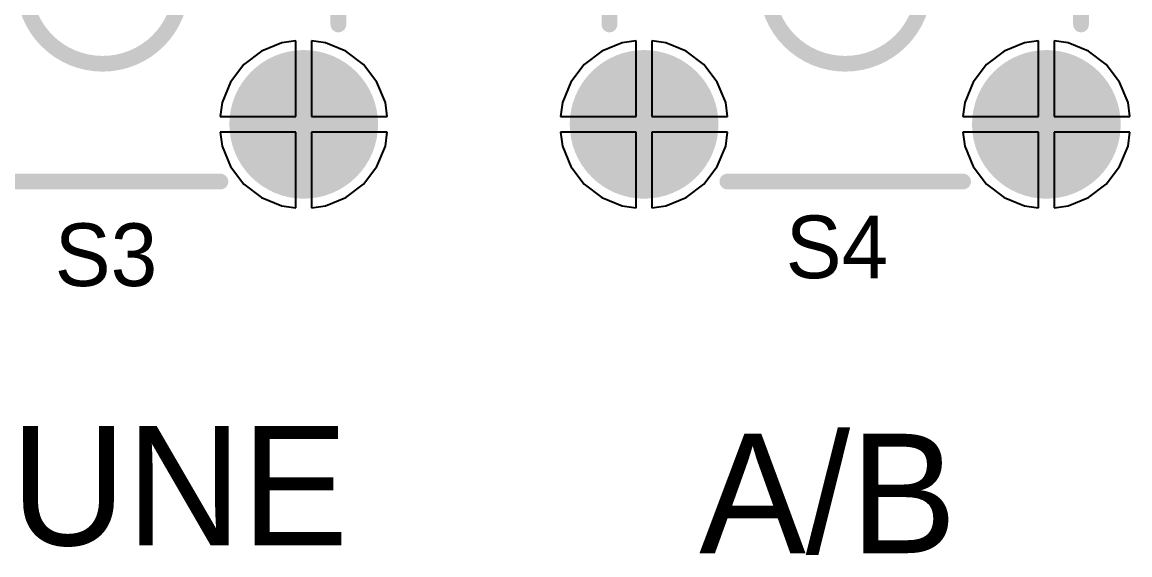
# Model space of a CAD drawing. Header units: millimetres. Extents: x -0.4 to 7.76, y -3.34 to 0.42.
# Drawn here: x 1.237 to 1.942, y -2.334 to -1.995 of the extents above; entities that cross this region are included whole.
import ezdxf

# ---------------------------------------------------------------- set-up
doc = ezdxf.new("R2010")
doc.units = ezdxf.units.MM
doc.header["$MEASUREMENT"] = 0
for name, color, linetype in [('BottomLayer', 5, 'Continuous'), ('BottomSolder', 6, 'Continuous'), ('MultiLayer', 9, 'Continuous'), ('PadHoleLayer', 156, 'Continuous'), ('TopLayer', 1, 'Continuous'), ('TopOverlay', 2, 'Continuous'), ('TopSolder', 216, 'Continuous')]:
    doc.layers.add(name, color=color, linetype=linetype)

# ---------------------------------------------------------------- blocks, each defined once
blk = doc.blocks.new('PTS645SK50LFS_10')
at = {"layer": 'BottomLayer', "const_width": 0.04331}
for points in [[(0.1063, 0.08858, 1), (0.14961, 0.08858, 1)], [(-0.14961, -0.08858, 1), (-0.1063, -0.08858, 1)], [(0.1063, -0.08858, 1), (0.14961, -0.08858, 1)]]:
    blk.add_lwpolyline(points, format="xyb", close=True, dxfattribs=at)
at = {"layer": 'BottomLayer'}
blk.add_solid([(-0.17126, 0.04528), (-0.08465, 0.04528), (-0.17126, 0.13189), (-0.08465, 0.13189)], dxfattribs=at)
at = {"layer": 'BottomSolder', "const_width": 0.04731}
for points in [[(0.1043, 0.08858, 1), (0.15161, 0.08858, 1)], [(-0.15161, -0.08858, 1), (-0.1043, -0.08858, 1)], [(0.1043, -0.08858, 1), (0.15161, -0.08858, 1)]]:
    blk.add_lwpolyline(points, format="xyb", close=True, dxfattribs=at)
at = {"layer": 'BottomSolder'}
blk.add_solid([(-0.17526, 0.04128), (-0.08065, 0.04128), (-0.17526, 0.13589), (-0.08065, 0.13589)], dxfattribs=at)
at = {"layer": 'MultiLayer', "const_width": 0.04331}
for points in [[(0.1063, 0.08858, 1), (0.14961, 0.08858, 1)], [(-0.14961, -0.08858, 1), (-0.1063, -0.08858, 1)], [(0.1063, -0.08858, 1), (0.14961, -0.08858, 1)]]:
    blk.add_lwpolyline(points, format="xyb", close=True, dxfattribs=at)
at = {"layer": 'MultiLayer'}
blk.add_solid([(-0.17126, 0.04528), (-0.08465, 0.04528), (-0.17126, 0.13189), (-0.08465, 0.13189)], dxfattribs=at)
at = {"layer": 'PadHoleLayer', "const_width": 0.01969}
for points in [[(-0.1378, 0.08858, 1), (-0.11811, 0.08858, 1)], [(0.11811, 0.08858, 1), (0.1378, 0.08858, 1)], [(-0.1378, -0.08858, 1), (-0.11811, -0.08858, 1)], [(0.11811, -0.08858, 1), (0.1378, -0.08858, 1)]]:
    blk.add_lwpolyline(points, format="xyb", close=True, dxfattribs=at)
at = {"layer": 'TopLayer', "const_width": 0.04331}
for points in [[(0.1063, 0.08858, 1), (0.14961, 0.08858, 1)], [(-0.14961, -0.08858, 1), (-0.1063, -0.08858, 1)], [(0.1063, -0.08858, 1), (0.14961, -0.08858, 1)]]:
    blk.add_lwpolyline(points, format="xyb", close=True, dxfattribs=at)
at = {"layer": 'TopLayer'}
blk.add_solid([(-0.17126, 0.04528), (-0.08465, 0.04528), (-0.17126, 0.13189), (-0.08465, 0.13189)], dxfattribs=at)
at = {"layer": 'TopOverlay', "const_width": 0.01}
for points in [[(-0.07498, 0.125), (0.07498, 0.125)], [(-0.14999, -0.02501), (-0.14999, 0.02501)], [(0.14999, -0.02501), (0.14999, 0.02501)], [(-0.07498, -0.12498), (0.07498, -0.12498)]]:
    blk.add_lwpolyline(points, dxfattribs=at)
at = {"layer": 'TopOverlay'}
for points, const_width in [([(-0.07748, 0.125, 1), (-0.07248, 0.125, 1)], 0.005), ([(0.07248, 0.125, 1), (0.07748, 0.125, 1)], 0.005), ([(0.05002, -0.00001, 1), (-0.04998, -0.00001, 1)], 0.01), ([(-0.15249, 0.02501, 1), (-0.14749, 0.02501, 1)], 0.005), ([(0.14749, 0.02501, 1), (0.15249, 0.02501, 1)], 0.005), ([(-0.05248, -0.00001, 1), (-0.04748, -0.00001, 1)], 0.005), ([(0.04752, -0.00001, 1), (0.05252, -0.00001, 1)], 0.005), ([(-0.15249, -0.02501, 1), (-0.14749, -0.02501, 1)], 0.005), ([(0.14749, -0.02501, 1), (0.15249, -0.02501, 1)], 0.005), ([(-0.07748, -0.12498, 1), (-0.07248, -0.12498, 1)], 0.005), ([(0.07248, -0.12498, 1), (0.07748, -0.12498, 1)], 0.005)]:
    blk.add_lwpolyline(points, format="xyb", close=True, dxfattribs=dict(at, const_width=const_width))
at = {"layer": 'TopSolder', "const_width": 0.04731}
for points in [[(0.1043, 0.08858, 1), (0.15161, 0.08858, 1)], [(-0.15161, -0.08858, 1), (-0.1043, -0.08858, 1)], [(0.1043, -0.08858, 1), (0.15161, -0.08858, 1)]]:
    blk.add_lwpolyline(points, format="xyb", close=True, dxfattribs=at)
at = {"layer": 'TopSolder'}
blk.add_solid([(-0.17526, 0.04128), (-0.08065, 0.04128), (-0.17526, 0.13589), (-0.08065, 0.13589)], dxfattribs=at)
blk = doc.blocks.new('PTS645SK50LFS_48')
at = {"layer": 'BottomLayer', "const_width": 0.04331}
for points in [[(0.1063, 0.08858, 1), (0.14961, 0.08858, 1)], [(-0.14961, -0.08858, 1), (-0.1063, -0.08858, 1)], [(0.1063, -0.08858, 1), (0.14961, -0.08858, 1)]]:
    blk.add_lwpolyline(points, format="xyb", close=True, dxfattribs=at)
at = {"layer": 'BottomLayer'}
blk.add_solid([(-0.17126, 0.04528), (-0.08464, 0.04528), (-0.17126, 0.13189), (-0.08464, 0.13189)], dxfattribs=at)
at = {"layer": 'BottomSolder', "const_width": 0.04731}
for points in [[(0.1043, 0.08858, 1), (0.15161, 0.08858, 1)], [(-0.15161, -0.08858, 1), (-0.1043, -0.08858, 1)], [(0.1043, -0.08858, 1), (0.15161, -0.08858, 1)]]:
    blk.add_lwpolyline(points, format="xyb", close=True, dxfattribs=at)
at = {"layer": 'BottomSolder'}
blk.add_solid([(-0.17526, 0.04128), (-0.08064, 0.04128), (-0.17526, 0.13589), (-0.08064, 0.13589)], dxfattribs=at)
at = {"layer": 'MultiLayer', "const_width": 0.04331}
for points in [[(0.1063, 0.08858, 1), (0.14961, 0.08858, 1)], [(-0.14961, -0.08858, 1), (-0.1063, -0.08858, 1)], [(0.1063, -0.08858, 1), (0.14961, -0.08858, 1)]]:
    blk.add_lwpolyline(points, format="xyb", close=True, dxfattribs=at)
at = {"layer": 'MultiLayer'}
blk.add_solid([(-0.17126, 0.04528), (-0.08464, 0.04528), (-0.17126, 0.13189), (-0.08464, 0.13189)], dxfattribs=at)
at = {"layer": 'PadHoleLayer', "const_width": 0.01969}
for points in [[(-0.13779, 0.08858, 1), (-0.11811, 0.08858, 1)], [(0.11811, 0.08858, 1), (0.13779, 0.08858, 1)], [(-0.1378, -0.08858, 1), (-0.11811, -0.08858, 1)], [(0.11811, -0.08858, 1), (0.1378, -0.08858, 1)]]:
    blk.add_lwpolyline(points, format="xyb", close=True, dxfattribs=at)
at = {"layer": 'TopLayer', "const_width": 0.04331}
for points in [[(0.1063, 0.08858, 1), (0.14961, 0.08858, 1)], [(-0.14961, -0.08858, 1), (-0.1063, -0.08858, 1)], [(0.1063, -0.08858, 1), (0.14961, -0.08858, 1)]]:
    blk.add_lwpolyline(points, format="xyb", close=True, dxfattribs=at)
at = {"layer": 'TopLayer'}
blk.add_solid([(-0.17126, 0.04528), (-0.08464, 0.04528), (-0.17126, 0.13189), (-0.08464, 0.13189)], dxfattribs=at)
at = {"layer": 'TopOverlay', "const_width": 0.01}
for points in [[(-0.07498, 0.125), (0.07498, 0.125)], [(-0.14999, -0.02501), (-0.14999, 0.02501)], [(0.14999, -0.02501), (0.14999, 0.02501)], [(-0.07498, -0.12498), (0.07498, -0.12498)]]:
    blk.add_lwpolyline(points, dxfattribs=at)
at = {"layer": 'TopOverlay'}
for points, const_width in [([(-0.07748, 0.125, 1), (-0.07248, 0.125, 1)], 0.005), ([(0.07248, 0.125, 1), (0.07748, 0.125, 1)], 0.005), ([(0.05002, -0.00001, 1), (-0.04998, -0.00001, 1)], 0.01), ([(-0.15249, 0.02501, 1), (-0.14749, 0.02501, 1)], 0.005), ([(0.14749, 0.02501, 1), (0.15249, 0.02501, 1)], 0.005), ([(-0.05248, -0.00001, 1), (-0.04748, -0.00001, 1)], 0.005), ([(0.04752, -0.00001, 1), (0.05252, -0.00001, 1)], 0.005), ([(-0.15249, -0.02501, 1), (-0.14749, -0.02501, 1)], 0.005), ([(0.14749, -0.02501, 1), (0.15249, -0.02501, 1)], 0.005), ([(-0.07748, -0.12498, 1), (-0.07248, -0.12498, 1)], 0.005), ([(0.07248, -0.12498, 1), (0.07748, -0.12498, 1)], 0.005)]:
    blk.add_lwpolyline(points, format="xyb", close=True, dxfattribs=dict(at, const_width=const_width))
at = {"layer": 'TopSolder', "const_width": 0.04731}
for points in [[(0.1043, 0.08858, 1), (0.15161, 0.08858, 1)], [(-0.15161, -0.08858, 1), (-0.1043, -0.08858, 1)], [(0.1043, -0.08858, 1), (0.15161, -0.08858, 1)]]:
    blk.add_lwpolyline(points, format="xyb", close=True, dxfattribs=at)
at = {"layer": 'TopSolder'}
blk.add_solid([(-0.17526, 0.04128), (-0.08064, 0.04128), (-0.17526, 0.13589), (-0.08064, 0.13589)], dxfattribs=at)

msp = doc.modelspace()

# ---------------------------------------------------------------- linework, layer by layer
at = {"layer": 'BottomLayer'}
for p, q in [((1.40221, -2.00783), (1.38924, -2.0132)), ((1.41112, -2.00666), (1.40221, -2.00783)), ((1.41112, -2.05476), (1.41112, -2.00666)), ((1.43004, -2.00783), (1.42112, -2.00666)), ((1.42112, -2.00666), (1.42112, -2.05476)), ((1.443, -2.0132), (1.43004, -2.00783)), ((1.61873, -2.00783), (1.60577, -2.0132)), ((1.62765, -2.00666), (1.61873, -2.00783)), ((1.62765, -2.05476), (1.62765, -2.00666)), ((1.64657, -2.00783), (1.63765, -2.00666)), ((1.63765, -2.00666), (1.63765, -2.05476)), ((1.65953, -2.0132), (1.64657, -2.00783)), ((1.87465, -2.00783), (1.86168, -2.0132)), ((1.88356, -2.00666), (1.87465, -2.00783)), ((1.88356, -2.05476), (1.88356, -2.00666)), ((1.90248, -2.00783), (1.89356, -2.00666)), ((1.89356, -2.00666), (1.89356, -2.05476)), ((1.91545, -2.0132), (1.90248, -2.00783)), ((1.38924, -2.0132), (1.3781, -2.02175)), ((1.45414, -2.02175), (1.443, -2.0132)), ((1.60577, -2.0132), (1.59463, -2.02175)), ((1.67067, -2.02175), (1.65953, -2.0132)), ((1.86168, -2.0132), (1.85054, -2.02175)), ((1.92658, -2.02175), (1.91545, -2.0132)), ((1.3781, -2.02175), (1.36956, -2.03288)), ((1.46269, -2.03288), (1.45414, -2.02175)), ((1.59463, -2.02175), (1.58609, -2.03288)), ((1.67921, -2.03288), (1.67067, -2.02175)), ((1.85054, -2.02175), (1.842, -2.03288)), ((1.93513, -2.03288), (1.92658, -2.02175)), ((1.36956, -2.03288), (1.36419, -2.04585)), ((1.46806, -2.04585), (1.46269, -2.03288)), ((1.58609, -2.03288), (1.58071, -2.04585)), ((1.68458, -2.04585), (1.67921, -2.03288)), ((1.842, -2.03288), (1.83663, -2.04585)), ((1.9405, -2.04585), (1.93513, -2.03288)), ((1.36419, -2.04585), (1.36301, -2.05476)), ((1.46923, -2.05476), (1.46806, -2.04585)), ((1.58071, -2.04585), (1.57954, -2.05476)), ((1.68576, -2.05476), (1.68458, -2.04585)), ((1.83663, -2.04585), (1.83545, -2.05476)), ((1.94167, -2.05476), (1.9405, -2.04585)), ((1.36301, -2.05476), (1.41112, -2.05476)), ((1.42112, -2.05476), (1.46923, -2.05476)), ((1.57954, -2.05476), (1.62765, -2.05476)), ((1.63765, -2.05476), (1.68576, -2.05476)), ((1.83545, -2.05476), (1.88356, -2.05476)), ((1.89356, -2.05476), (1.94167, -2.05476)), ((1.41112, -2.06476), (1.36301, -2.06476)), ((1.36301, -2.06476), (1.36419, -2.07368)), ((1.41112, -2.11287), (1.41112, -2.06476)), ((1.46923, -2.06476), (1.42112, -2.06476)), ((1.42112, -2.06476), (1.42112, -2.11287)), ((1.46806, -2.07368), (1.46923, -2.06476)), ((1.62765, -2.06476), (1.57954, -2.06476)), ((1.57954, -2.06476), (1.58071, -2.07368)), ((1.62765, -2.11287), (1.62765, -2.06476)), ((1.68576, -2.06476), (1.63765, -2.06476)), ((1.63765, -2.06476), (1.63765, -2.11287)), ((1.68458, -2.07368), (1.68576, -2.06476)), ((1.88356, -2.06476), (1.83545, -2.06476)), ((1.83545, -2.06476), (1.83663, -2.07368)), ((1.88356, -2.11287), (1.88356, -2.06476)), ((1.94167, -2.06476), (1.89356, -2.06476)), ((1.89356, -2.06476), (1.89356, -2.11287)), ((1.9405, -2.07368), (1.94167, -2.06476)), ((1.36419, -2.07368), (1.36956, -2.08665)), ((1.46269, -2.08665), (1.46806, -2.07368)), ((1.58071, -2.07368), (1.58609, -2.08665)), ((1.67921, -2.08665), (1.68458, -2.07368)), ((1.83663, -2.07368), (1.842, -2.08665)), ((1.93513, -2.08665), (1.9405, -2.07368)), ((1.36956, -2.08665), (1.3781, -2.09778)), ((1.45414, -2.09778), (1.46269, -2.08665)), ((1.58609, -2.08665), (1.59463, -2.09778)), ((1.67067, -2.09778), (1.67921, -2.08665)), ((1.842, -2.08665), (1.85054, -2.09778)), ((1.92658, -2.09778), (1.93513, -2.08665)), ((1.3781, -2.09778), (1.38924, -2.10633)), ((1.443, -2.10633), (1.45414, -2.09778)), ((1.59463, -2.09778), (1.60577, -2.10633)), ((1.65953, -2.10633), (1.67067, -2.09778)), ((1.85054, -2.09778), (1.86168, -2.10633)), ((1.91545, -2.10633), (1.92658, -2.09778)), ((1.38924, -2.10633), (1.40221, -2.1117)), ((1.43004, -2.1117), (1.443, -2.10633)), ((1.60577, -2.10633), (1.61873, -2.1117)), ((1.64657, -2.1117), (1.65953, -2.10633)), ((1.86168, -2.10633), (1.87465, -2.1117)), ((1.90248, -2.1117), (1.91545, -2.10633)), ((1.40221, -2.1117), (1.41112, -2.11287)), ((1.42112, -2.11287), (1.43004, -2.1117)), ((1.61873, -2.1117), (1.62765, -2.11287)), ((1.63765, -2.11287), (1.64657, -2.1117)), ((1.87465, -2.1117), (1.88356, -2.11287)), ((1.89356, -2.11287), (1.90248, -2.1117))]:
    msp.add_line(p, q, dxfattribs=at)
at = {"layer": 'TopLayer'}
for p, q in [((1.40221, -2.00783), (1.38924, -2.0132)), ((1.41112, -2.00666), (1.40221, -2.00783)), ((1.41112, -2.05476), (1.41112, -2.00666)), ((1.43004, -2.00783), (1.42112, -2.00666)), ((1.42112, -2.00666), (1.42112, -2.05476)), ((1.443, -2.0132), (1.43004, -2.00783)), ((1.61873, -2.00783), (1.60577, -2.0132)), ((1.62765, -2.00666), (1.61873, -2.00783)), ((1.62765, -2.05476), (1.62765, -2.00666)), ((1.64657, -2.00783), (1.63765, -2.00666)), ((1.63765, -2.00666), (1.63765, -2.05476)), ((1.65953, -2.0132), (1.64657, -2.00783)), ((1.87465, -2.00783), (1.86168, -2.0132)), ((1.88356, -2.00666), (1.87465, -2.00783)), ((1.88356, -2.05476), (1.88356, -2.00666)), ((1.90248, -2.00783), (1.89356, -2.00666)), ((1.89356, -2.00666), (1.89356, -2.05476)), ((1.91545, -2.0132), (1.90248, -2.00783)), ((1.38924, -2.0132), (1.3781, -2.02175)), ((1.45414, -2.02175), (1.443, -2.0132)), ((1.60577, -2.0132), (1.59463, -2.02175)), ((1.67067, -2.02175), (1.65953, -2.0132)), ((1.86168, -2.0132), (1.85054, -2.02175)), ((1.92658, -2.02175), (1.91545, -2.0132)), ((1.3781, -2.02175), (1.36956, -2.03288)), ((1.46269, -2.03288), (1.45414, -2.02175)), ((1.59463, -2.02175), (1.58609, -2.03288)), ((1.67921, -2.03288), (1.67067, -2.02175)), ((1.85054, -2.02175), (1.842, -2.03288)), ((1.93513, -2.03288), (1.92658, -2.02175)), ((1.36956, -2.03288), (1.36419, -2.04585)), ((1.46806, -2.04585), (1.46269, -2.03288)), ((1.58609, -2.03288), (1.58071, -2.04585)), ((1.68458, -2.04585), (1.67921, -2.03288)), ((1.842, -2.03288), (1.83663, -2.04585)), ((1.9405, -2.04585), (1.93513, -2.03288)), ((1.36419, -2.04585), (1.36301, -2.05476)), ((1.46923, -2.05476), (1.46806, -2.04585)), ((1.58071, -2.04585), (1.57954, -2.05476)), ((1.68576, -2.05476), (1.68458, -2.04585)), ((1.83663, -2.04585), (1.83545, -2.05476)), ((1.94167, -2.05476), (1.9405, -2.04585)), ((1.36301, -2.05476), (1.41112, -2.05476)), ((1.42112, -2.05476), (1.46923, -2.05476)), ((1.57954, -2.05476), (1.62765, -2.05476)), ((1.63765, -2.05476), (1.68576, -2.05476)), ((1.83545, -2.05476), (1.88356, -2.05476)), ((1.89356, -2.05476), (1.94167, -2.05476)), ((1.41112, -2.06476), (1.36301, -2.06476)), ((1.36301, -2.06476), (1.36419, -2.07368)), ((1.41112, -2.11287), (1.41112, -2.06476)), ((1.46923, -2.06476), (1.42112, -2.06476)), ((1.42112, -2.06476), (1.42112, -2.11287)), ((1.46806, -2.07368), (1.46923, -2.06476)), ((1.62765, -2.06476), (1.57954, -2.06476)), ((1.57954, -2.06476), (1.58071, -2.07368)), ((1.62765, -2.11287), (1.62765, -2.06476)), ((1.68576, -2.06476), (1.63765, -2.06476)), ((1.63765, -2.06476), (1.63765, -2.11287)), ((1.68458, -2.07368), (1.68576, -2.06476)), ((1.88356, -2.06476), (1.83545, -2.06476)), ((1.83545, -2.06476), (1.83663, -2.07368)), ((1.88356, -2.11287), (1.88356, -2.06476)), ((1.94167, -2.06476), (1.89356, -2.06476)), ((1.89356, -2.06476), (1.89356, -2.11287)), ((1.9405, -2.07368), (1.94167, -2.06476)), ((1.36419, -2.07368), (1.36956, -2.08665)), ((1.46269, -2.08665), (1.46806, -2.07368)), ((1.58071, -2.07368), (1.58609, -2.08665)), ((1.67921, -2.08665), (1.68458, -2.07368)), ((1.83663, -2.07368), (1.842, -2.08665)), ((1.93513, -2.08665), (1.9405, -2.07368)), ((1.36956, -2.08665), (1.3781, -2.09778)), ((1.45414, -2.09778), (1.46269, -2.08665)), ((1.58609, -2.08665), (1.59463, -2.09778)), ((1.67067, -2.09778), (1.67921, -2.08665)), ((1.842, -2.08665), (1.85054, -2.09778)), ((1.92658, -2.09778), (1.93513, -2.08665)), ((1.3781, -2.09778), (1.38924, -2.10633)), ((1.443, -2.10633), (1.45414, -2.09778)), ((1.59463, -2.09778), (1.60577, -2.10633)), ((1.65953, -2.10633), (1.67067, -2.09778)), ((1.85054, -2.09778), (1.86168, -2.10633)), ((1.91545, -2.10633), (1.92658, -2.09778)), ((1.38924, -2.10633), (1.40221, -2.1117)), ((1.43004, -2.1117), (1.443, -2.10633)), ((1.60577, -2.10633), (1.61873, -2.1117)), ((1.64657, -2.1117), (1.65953, -2.10633)), ((1.86168, -2.10633), (1.87465, -2.1117)), ((1.90248, -2.1117), (1.91545, -2.10633)), ((1.40221, -2.1117), (1.41112, -2.11287)), ((1.42112, -2.11287), (1.43004, -2.1117)), ((1.61873, -2.1117), (1.62765, -2.11287)), ((1.63765, -2.11287), (1.64657, -2.1117)), ((1.87465, -2.1117), (1.88356, -2.11287)), ((1.89356, -2.11287), (1.90248, -2.1117))]:
    msp.add_line(p, q, dxfattribs=at)

# ---------------------------------------------------------------- block references
for name, p in [('PTS645SK50LFS_48', (1.28817, -1.97118)), ('PTS645SK50LFS_10', (1.76061, -1.97118))]:
    msp.add_blockref(name, p)

# ---------------------------------------------------------------- texts
at = {"layer": 'TopOverlay'}
for s, height, p in [('S4', 0.039894, (1.72273, -2.15768)), ('S3', 0.039894, (1.25773, -2.16268)), ('TUNE', 0.076, (1.16773, -2.32768)), ('A/B', 0.076, (1.66773, -2.33268))]:
    msp.add_text(s, height=height, dxfattribs=at).set_placement(p)

doc.saveas('drawing.dxf')
